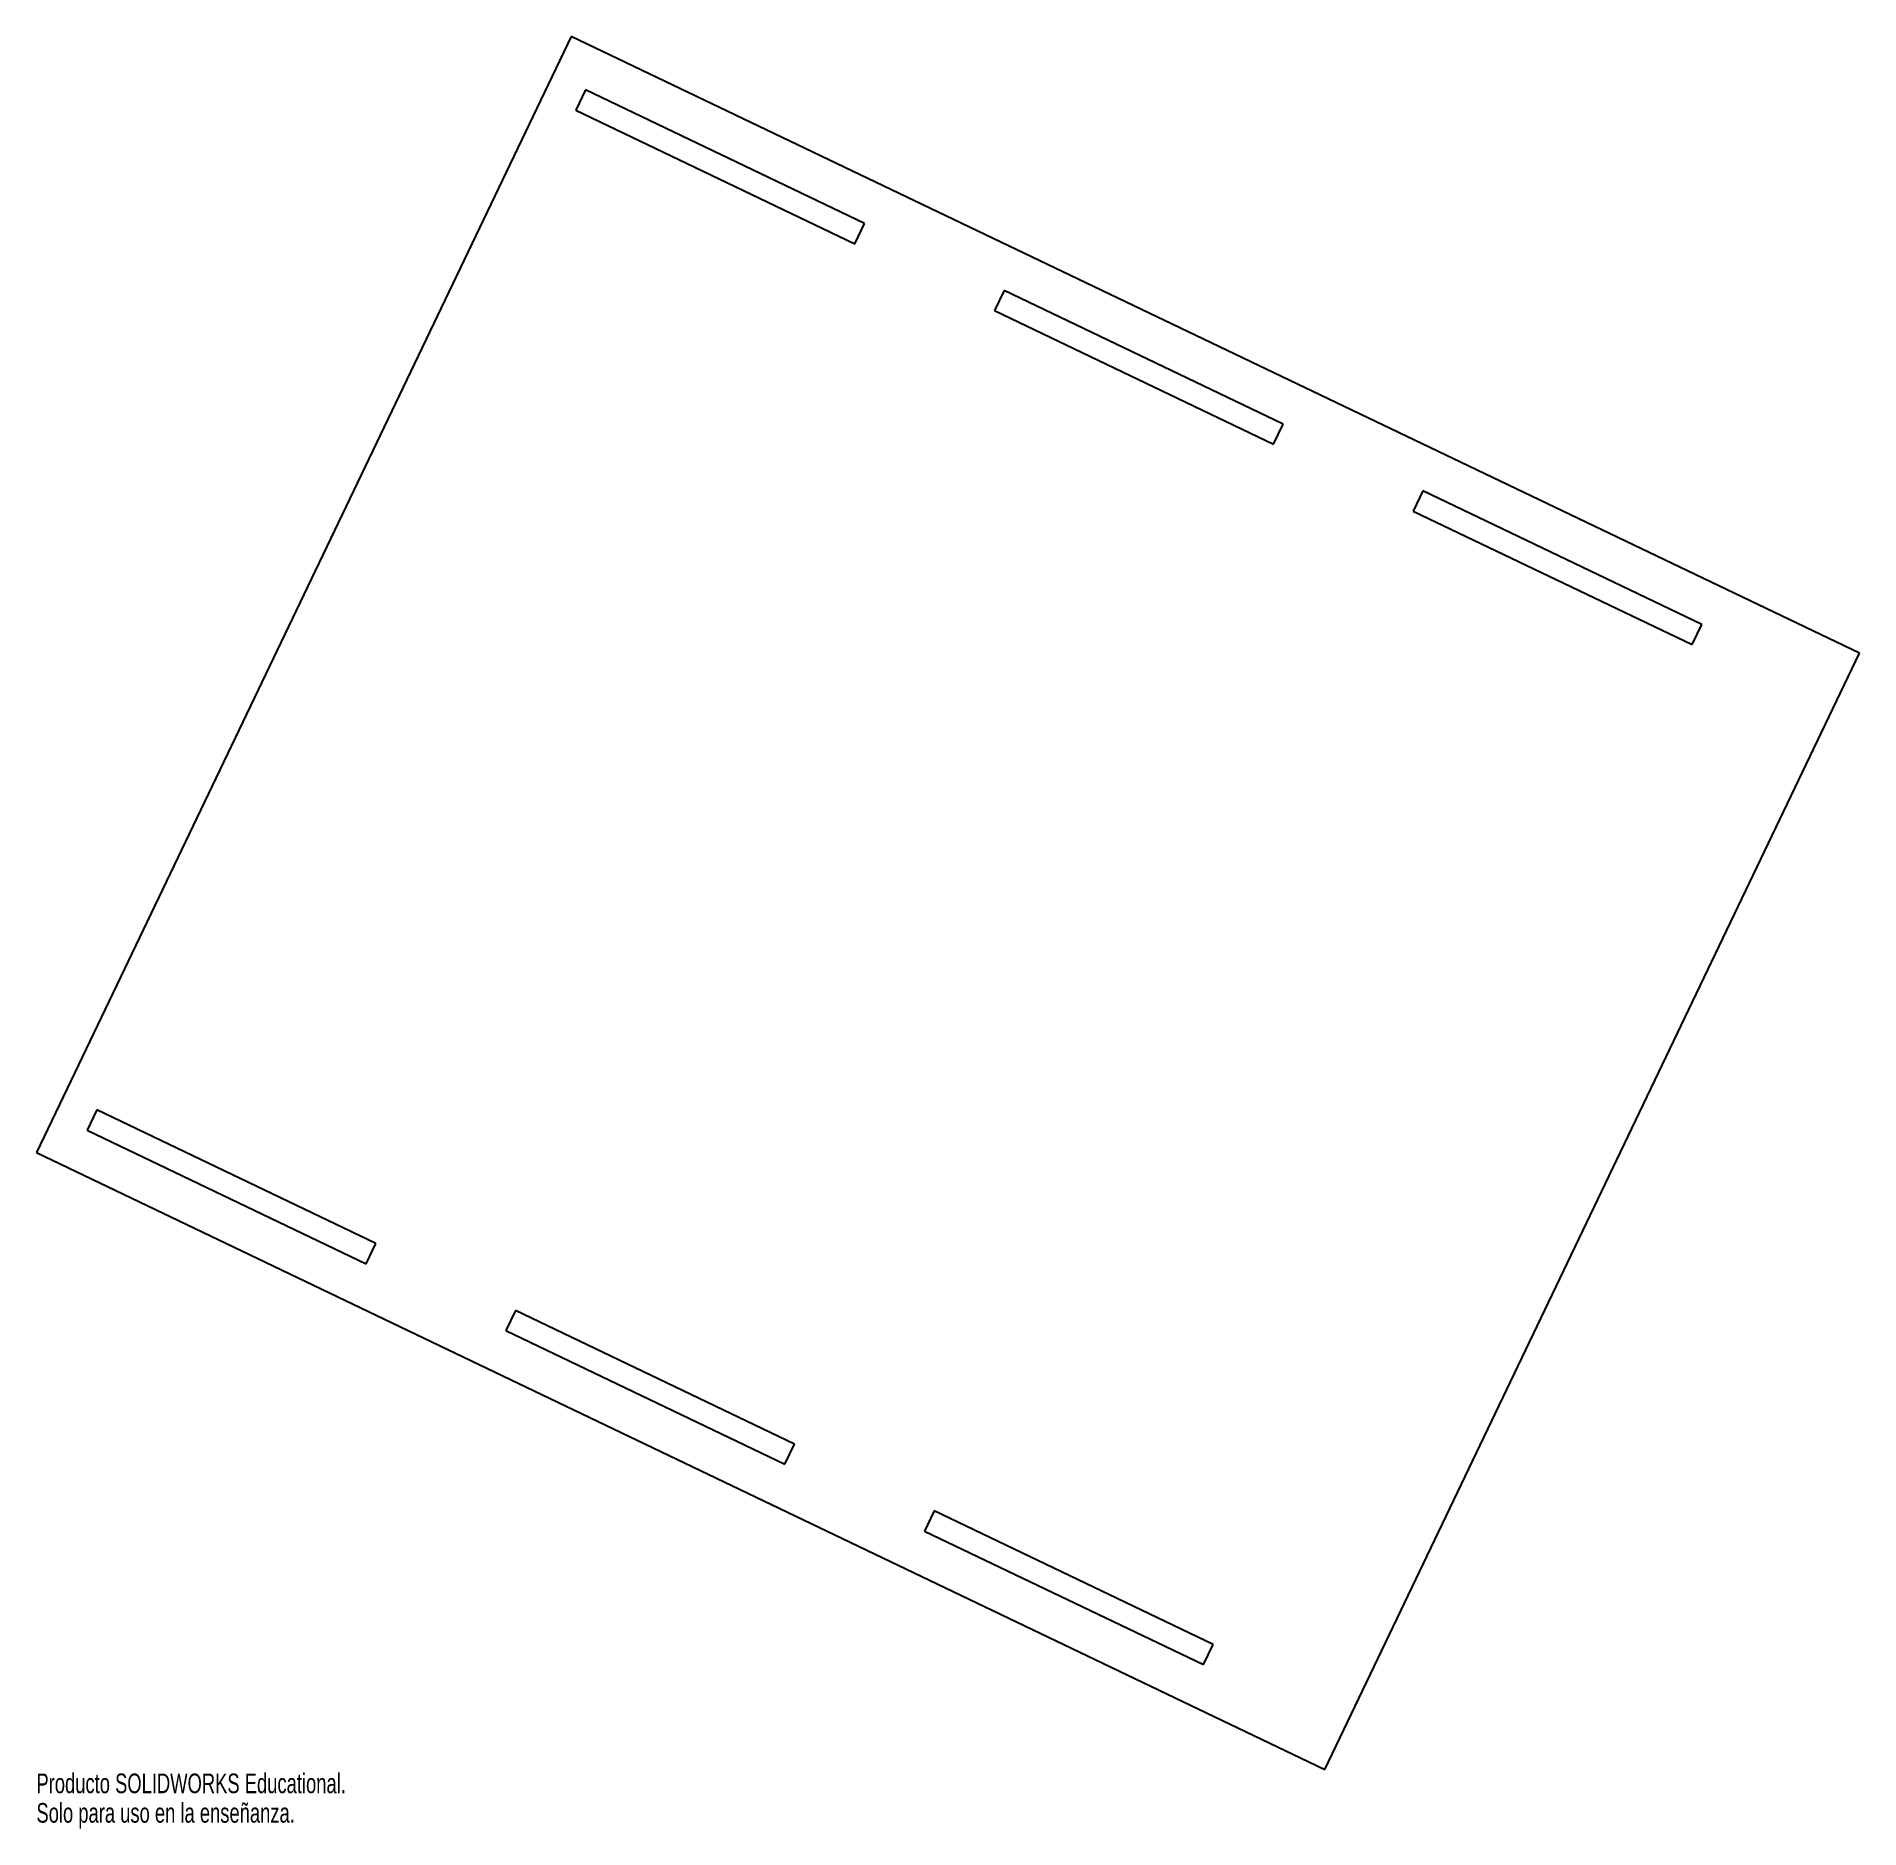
# Model space of a CAD drawing. Header units: inches. Extents: x -3.6 to 14.1, y -2.9 to 14.5.
import ezdxf

# ---------------------------------------------------------------- set-up
doc = ezdxf.new("R2010")
doc.units = ezdxf.units.IN
doc.header["$MEASUREMENT"] = 0
doc.styles.add('SLDTEXTSTYLE0', font='TXT', dxfattribs={"width": 0.7})

msp = doc.modelspace()

# ---------------------------------------------------------------- linework, layer by layer
at = {"color": 7, "linetype": 'Continuous', "lineweight": 25}
for p, q in [((1.626, 14.467), (-3.558, 3.644)), ((14.117, 8.485), (1.626, 14.467)), ((1.765, 13.948), (1.671, 13.752)), ((4.47, 12.652), (1.765, 13.948)), ((1.671, 13.752), (4.377, 12.456)), ((4.377, 12.456), (4.47, 12.652)), ((5.823, 12.004), (5.73, 11.809)), ((8.529, 10.708), (5.823, 12.004)), ((5.73, 11.809), (8.435, 10.513)), ((8.435, 10.513), (8.529, 10.708)), ((9.882, 10.06), (9.788, 9.865)), ((12.587, 8.764), (9.882, 10.06)), ((9.788, 9.865), (12.494, 8.569)), ((12.494, 8.569), (12.587, 8.764)), ((8.934, -2.338), (14.117, 8.485)), ((-2.972, 4.057), (-3.066, 3.861)), ((-0.267, 2.761), (-2.972, 4.057)), ((-3.066, 3.861), (-0.36, 2.566)), ((-3.558, 3.644), (8.934, -2.338)), ((-0.36, 2.566), (-0.267, 2.761)), ((1.086, 2.113), (0.993, 1.918)), ((3.792, 0.817), (1.086, 2.113)), ((0.993, 1.918), (3.699, 0.622)), ((3.699, 0.622), (3.792, 0.817)), ((5.145, 0.169), (5.051, -0.026)), ((7.851, -1.126), (5.145, 0.169)), ((5.051, -0.026), (7.757, -1.322)), ((7.757, -1.322), (7.851, -1.126))]:
    msp.add_line(p, q, dxfattribs=at)

# ---------------------------------------------------------------- texts
at = {"color": 7, "linetype": 'Continuous', "char_height": 0.1903, "attachment_point": 1, "style": 'SLDTEXTSTYLE0'}
for s, insert in [('Producto SOLIDWORKS Educational.', (-3.558, -2.378)), ('Solo para uso en la enseñanza.', (-3.558, -2.664))]:
    msp.add_mtext(s, dxfattribs=dict(at, insert=insert))

doc.saveas('drawing.dxf')
